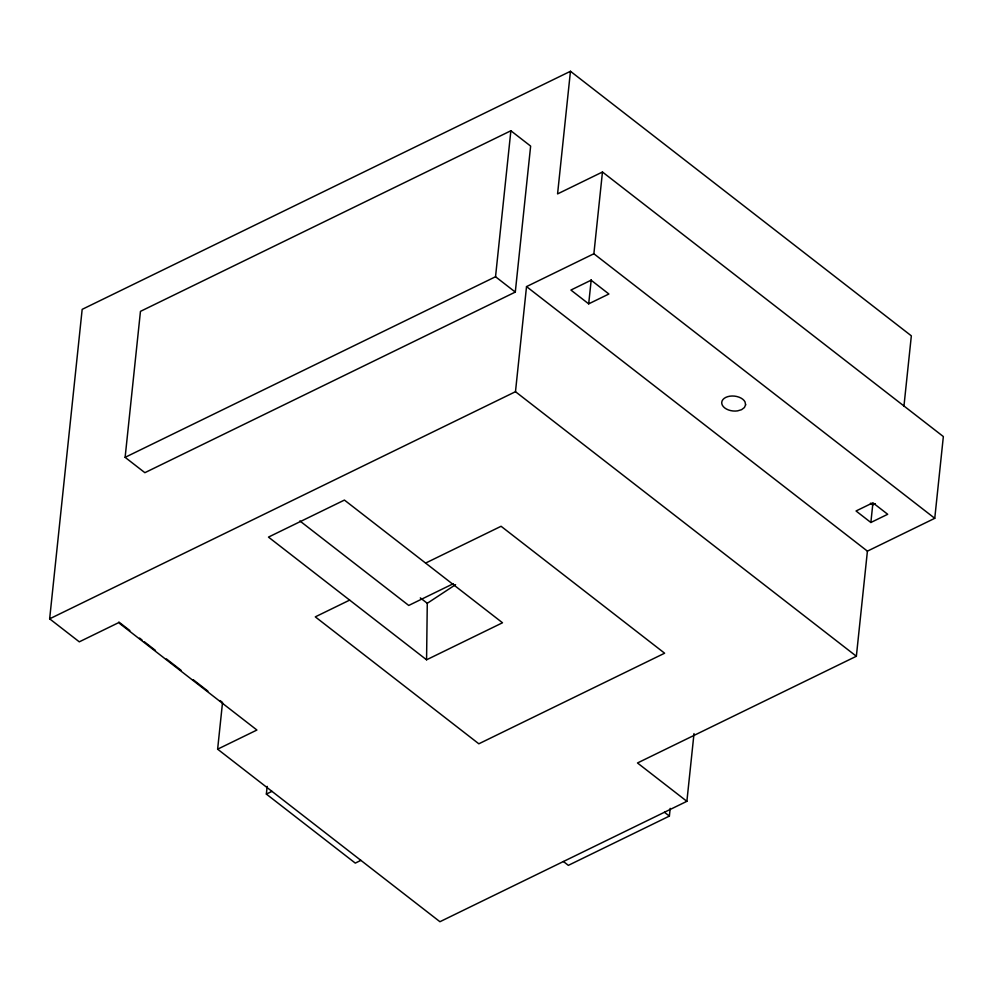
<?xml version="1.0" encoding="UTF-8"?>
<svg xmlns="http://www.w3.org/2000/svg" width="993" height="993" viewBox="0 0 993 993"><rect width="100%" height="100%" fill="white"/><g stroke="black" fill="none" stroke-linecap="round" stroke-linejoin="round"><path stroke-width="1.49" d="M426.568 659.799L268.47 537.101L344.422 500.075L502.508 622.772L426.568 659.799L427.275 603.297L420.3 597.885M694.008 733.566L686.883 801.314L439.936 921.715L217.628 749.181L256.914 730.029L118.577 622.673L79.291 641.838L49.65 618.825L82.171 309.357L570.454 71.285L911.338 335.833L903.928 406.336M125.118 457.339L140.46 311.368L510.874 130.766L530.634 146.095L515.293 292.079L144.879 472.68L125.118 457.339L495.532 276.737L510.874 130.766M217.628 749.181L222.531 702.473L220.098 700.574M360.893 860.372L355.283 863.103L266.36 794.09L267.167 786.382M49.65 618.825L515.479 391.701L526.526 286.605L593.876 253.761L602.466 172.012L943.35 436.56L934.761 518.309L867.41 551.14L856.363 656.249L637.481 762.972L686.883 801.314M570.454 71.285L557.569 193.908L602.466 172.012M588.688 303.858L608.895 294.002L591.108 280.2L570.913 290.055L588.688 303.858L591.232 279.678M563.416 861.514L568.356 865.35L669.381 816.085L670.188 808.376M870.861 522.492L887.705 514.287L872.884 502.781L856.04 510.985L870.861 522.492L872.71 504.978L875.292 503.712M427.275 603.297L455.576 584.666M349.66 600.107L315.29 616.864L478.837 743.794L664.627 653.208L501.08 526.278L425.6 563.081M453.342 583.685L408.744 605.445L299.861 520.94M266.36 794.09L271.97 791.359M593.876 253.761L934.761 518.309M870.427 503.203L872.71 504.978M526.526 286.605L867.41 551.14M495.532 276.737L515.293 292.079M515.479 391.701L856.363 656.249M664.441 812.262L669.381 816.085M118.862 622.015L129.835 630.53M139.591 638.102L142.036 640.001M144.469 641.888L155.454 650.415M166.427 658.93L181.061 670.287M193.263 679.758L207.897 691.116M745.619 404.784L744.415 407.527L741.585 409.675L737.551 410.879A12.003 7.472 6 0 1 722.358 405.231A12.003 7.472 6 0 1 729.818 396.195A12.003 7.472 6 0 1 744.998 401.842L745.619 404.784"/></g></svg>
